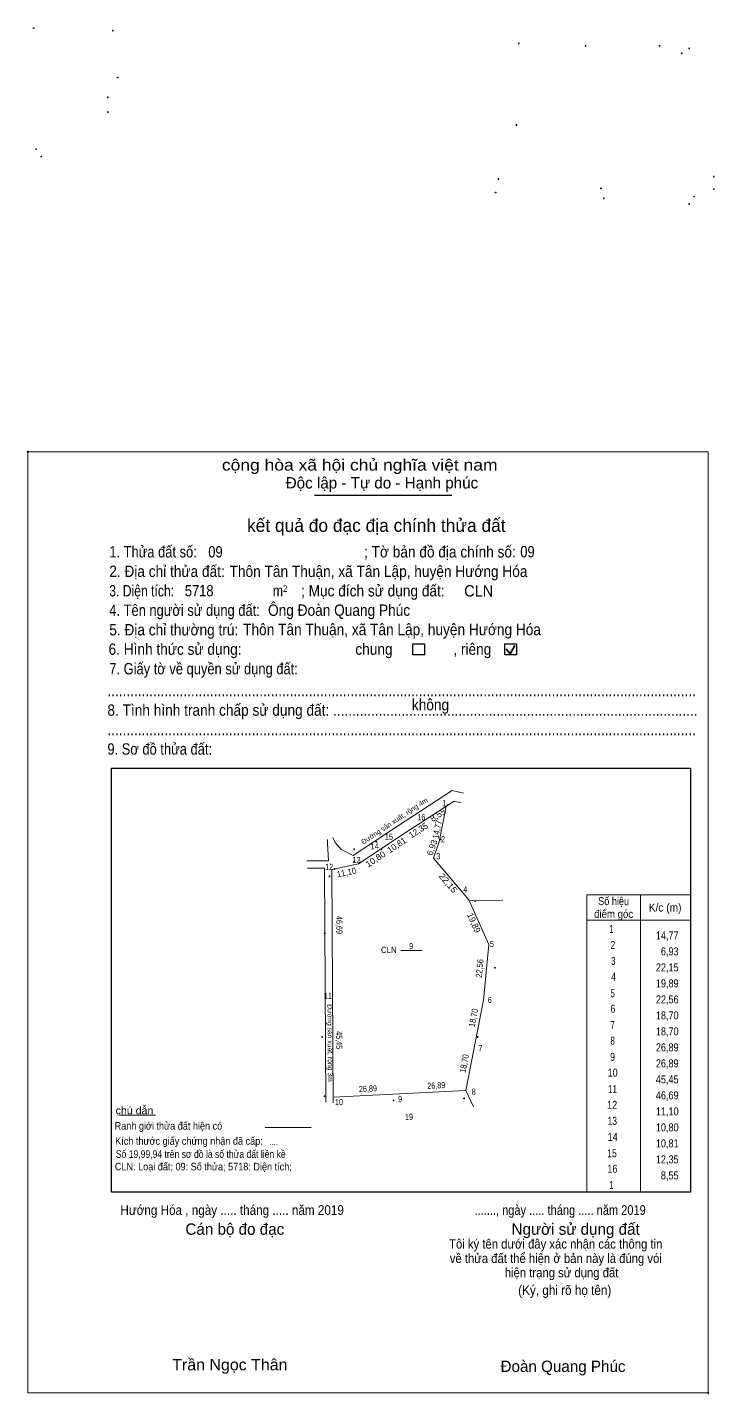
# Model space of a CAD drawing. Header units: centimetres. Extents: x 543318 to 546050, y 1837495 to 1839304.
# Drawn here: x 544652 to 544930, y 1837495 to 1838049 of the extents above; entities that cross this region are included whole.
import ezdxf
from ezdxf.enums import TextEntityAlignment as Align

# ---------------------------------------------------------------- set-up
doc = ezdxf.new("R2010")
doc.units = ezdxf.units.CM
doc.header["$PDMODE"] = 32
doc.header["$PDSIZE"] = 0.5
for name, color, linetype, lineweight in [('10', 7, 'Continuous', 13), ('11', 7, 'Continuous', 13), ('17', 7, 'Continuous', 13), ('2', 7, 'Continuous', 25), ('23', 7, 'Continuous', 13), ('6', 7, 'Continuous', 13), ('63', 7, 'Continuous', 13)]:
    doc.layers.add(name, color=color, linetype=linetype, lineweight=lineweight)

msp = doc.modelspace()

# ---------------------------------------------------------------- linework, layer by layer
at = {"layer": '10'}
for p, q in [((544823.71, 1837739.69), (544828.26, 1837738.6)), ((544824.45, 1837735.4), (544827.33, 1837734.71)), ((544764.85, 1837711.24), (544773.52, 1837711.23)), ((544765.03, 1837708.24), (544771.91, 1837708.23)), ((544772.42, 1837613.52), (544771.91, 1837708.23)), ((544775.43, 1837613.17), (544774.91, 1837707.65)), ((544775.41, 1837615.51), (544829.13, 1837618.12)), ((544829.13, 1837618.12), (544832.3, 1837611.53))]:
    msp.add_line(p, q, dxfattribs=at)
for points in [[(544783.55, 1837713.32), (544801.55, 1837725.29), (544823.71, 1837739.69)], [(544785.76, 1837709.99), (544803.75, 1837721.95), (544824.45, 1837735.4)], [(544829.13, 1837618.12), (544836.29, 1837654.82), (544838.49, 1837677.27), (544830.41, 1837695.45), (544816.05, 1837712.32), (544818.32, 1837718.87), (544821.27, 1837733.34)]]:
    msp.add_lwpolyline(points, dxfattribs=at)
at = {"layer": '11'}
for p, q in [((544654.49, 1838048.43), (544653.87, 1838048.43)), ((544654.18, 1838048.74), (544654.18, 1838048.12)), ((544686.49, 1838047.43), (544685.87, 1838047.43)), ((544686.18, 1838047.74), (544686.18, 1838047.12)), ((544850.97, 1838042.23), (544850.35, 1838042.23)), ((544850.66, 1838042.54), (544850.66, 1838041.92)), ((544877.97, 1838041.23), (544877.35, 1838041.23)), ((544877.66, 1838041.54), (544877.66, 1838040.92)), ((544907.97, 1838041.23), (544907.35, 1838041.23)), ((544907.66, 1838041.54), (544907.66, 1838040.92)), ((544919.66, 1838040.54), (544919.66, 1838039.92)), ((544916.97, 1838038.23), (544916.35, 1838038.23)), ((544916.66, 1838038.54), (544916.66, 1838037.92)), ((544919.97, 1838040.23), (544919.35, 1838040.23)), ((544688.49, 1838028.43), (544687.87, 1838028.43)), ((544688.18, 1838028.74), (544688.18, 1838028.12)), ((544684.49, 1838020.43), (544683.87, 1838020.43)), ((544684.18, 1838020.74), (544684.18, 1838020.12)), ((544684.49, 1838014.43), (544683.87, 1838014.43)), ((544684.18, 1838014.74), (544684.18, 1838014.12)), ((544849.97, 1838009.23), (544849.35, 1838009.23)), ((544849.66, 1838009.54), (544849.66, 1838008.92)), ((544655.49, 1837999.43), (544654.87, 1837999.43)), ((544655.18, 1837999.74), (544655.18, 1837999.12)), ((544657.49, 1837996.43), (544656.87, 1837996.43)), ((544657.18, 1837996.74), (544657.18, 1837996.12)), ((544842.71, 1837987.36), (544842.09, 1837987.36)), ((544842.4, 1837987.67), (544842.4, 1837987.05)), ((544929.97, 1837988.23), (544929.35, 1837988.23)), ((544929.66, 1837988.54), (544929.66, 1837987.92)), ((544841.6, 1837981.85), (544840.98, 1837981.85)), ((544841.29, 1837982.16), (544841.29, 1837981.54)), ((544884.23, 1837983.51), (544883.61, 1837983.51)), ((544883.92, 1837983.82), (544883.92, 1837983.2)), ((544885.4, 1837979.51), (544884.78, 1837979.51)), ((544885.09, 1837979.82), (544885.09, 1837979.2)), ((544921.97, 1837980.23), (544921.35, 1837980.23)), ((544921.66, 1837980.54), (544921.66, 1837979.92)), ((544929.97, 1837983.23), (544929.35, 1837983.23)), ((544929.66, 1837983.54), (544929.66, 1837982.92)), ((544919.97, 1837977.23), (544919.35, 1837977.23)), ((544919.66, 1837977.54), (544919.66, 1837976.92)), ((544822.28, 1837733.88), (544821.66, 1837733.88)), ((544821.97, 1837734.19), (544821.97, 1837733.57)), ((544792.97, 1837719.19), (544792.97, 1837718.57)), ((544819.28, 1837719.88), (544818.66, 1837719.88)), ((544818.97, 1837720.19), (544818.97, 1837719.57)), ((544784.28, 1837715.88), (544783.66, 1837715.88)), ((544783.97, 1837716.19), (544783.97, 1837715.57)), ((544793.28, 1837718.88), (544792.66, 1837718.88)), ((544795.28, 1837715.88), (544794.66, 1837715.88)), ((544794.97, 1837716.19), (544794.97, 1837715.57)), ((544775.97, 1837708.19), (544775.97, 1837707.57)), ((544784.28, 1837710.88), (544783.66, 1837710.88)), ((544783.97, 1837711.19), (544783.97, 1837710.57)), ((544774.28, 1837704.88), (544773.66, 1837704.88)), ((544773.97, 1837705.19), (544773.97, 1837704.57)), ((544776.28, 1837707.88), (544775.66, 1837707.88)), ((544833.28, 1837694.88), (544832.66, 1837694.88)), ((544832.97, 1837695.19), (544832.97, 1837694.57)), ((544772.28, 1837681.88), (544771.66, 1837681.88)), ((544771.97, 1837682.19), (544771.97, 1837681.57)), ((544841.28, 1837667.88), (544840.66, 1837667.88)), ((544840.97, 1837668.19), (544840.97, 1837667.57)), ((544771.28, 1837639.88), (544770.66, 1837639.88)), ((544770.97, 1837640.19), (544770.97, 1837639.57)), ((544834.28, 1837639.88), (544833.66, 1837639.88)), ((544833.97, 1837640.19), (544833.97, 1837639.57)), ((544772.28, 1837615.88), (544771.66, 1837615.88)), ((544771.97, 1837616.19), (544771.97, 1837615.57)), ((544800.18, 1837614.18), (544799.56, 1837614.18)), ((544799.87, 1837614.49), (544799.87, 1837613.87)), ((544828.78, 1837614.97), (544828.16, 1837614.97)), ((544828.47, 1837615.28), (544828.47, 1837614.66))]:
    msp.add_line(p, q, dxfattribs=at)
at = {"layer": '17'}
msp.add_line((544688.69, 1837608.14), (544703.46, 1837608.14), dxfattribs=at)
at = {"layer": '2'}
for p, q in [((544767.87, 1837859.33), (544823.58, 1837859.33)), ((544685.61, 1837748.75), (544920.17, 1837748.75)), ((544920.17, 1837748.75), (544920.17, 1837576.95))]:
    msp.add_line(p, q, dxfattribs=at)
at = {"layer": '2', "lineweight": 35}
for p, q in [((544845.58, 1837797.05), (544847.14, 1837795.01)), ((544847.14, 1837795.01), (544849.05, 1837798.43))]:
    msp.add_line(p, q, dxfattribs=at)
at = {"layer": '2', "lineweight": 13}
msp.add_lwpolyline([(544651.83, 1837876.81), (544927.34, 1837876.81), (544927.34, 1837495.74), (544651.83, 1837495.74)], close=True, dxfattribs=at)
at = {"layer": '2'}
for points in [[(544807.73, 1837799.09), (544812.47, 1837799.09), (544812.47, 1837794.67), (544807.73, 1837794.67)], [(544844.96, 1837799.09), (544849.69, 1837799.09), (544849.69, 1837794.67), (544844.96, 1837794.67)]]:
    msp.add_lwpolyline(points, close=True, dxfattribs=at)
msp.add_lwpolyline([(544920.17, 1837576.95), (544685.61, 1837576.95), (544685.61, 1837748.75)], dxfattribs=at)
for p in [(544651.83, 1837876.81), (544927.34, 1837495.74)]:
    msp.add_point(p, dxfattribs=at)
at = {"layer": '23'}
for points in [[(544773.22, 1837719.82), (544773.22, 1837718.3), (544773.52, 1837711.23)], [(544783.55, 1837713.32), (544778.67, 1837715.8), (544776.22, 1837718.61), (544775.36, 1837720.62)]]:
    msp.add_lwpolyline(points, dxfattribs=at)
at = {"layer": '6'}
for p, q in [((544785.76, 1837709.99), (544774.91, 1837707.65)), ((544802.82, 1837674.81), (544811.41, 1837674.81)), ((544747.93, 1837603.13), (544766.56, 1837603.13))]:
    msp.add_line(p, q, dxfattribs=at)
at = {"layer": '63'}
for p, q in [((544899.95, 1837697.48), (544899.95, 1837576.95)), ((544899.95, 1837697.48), (544899.95, 1837576.95)), ((544920.16, 1837697.48), (544920.16, 1837576.95)), ((544830.6, 1837695.01), (544844.16, 1837695.25))]:
    msp.add_line(p, q, dxfattribs=at)
for points in [[(544878.18, 1837576.95), (544878.18, 1837697.48), (544899.95, 1837697.48), (544920.16, 1837697.48)], [(544878.18, 1837687.11), (544899.95, 1837687.11), (544920.16, 1837687.11)], [(544920.16, 1837576.95), (544899.95, 1837576.95), (544878.18, 1837576.95)]]:
    msp.add_lwpolyline(points, dxfattribs=at)

# ---------------------------------------------------------------- texts
at = {"layer": '2'}
for s, height, width, p in [('cộng hòa xã hội chủ nghĩa việt nam', 4.599, 1.15, (544730.37, 1837869.24)), ('1. Thửa đất số:', 4.599, 0.85, (544684.76, 1837834.04)), ('09', 4.6, 0.85, (544724.87, 1837834.04)), ('; Tờ bản đồ địa chính số:', 4.599, 0.9, (544787.95, 1837834.04)), ('09', 4.6, 0.85, (544851.24, 1837834.09)), ('2. Địa chỉ thửa đất:', 4.599, 0.9, (544684.76, 1837826.15)), ('Thôn Tân Thuận, xã Tân Lập, huyện Hướng Hóa', 4.602, 0.9, (544733.5, 1837826.15)), ('3. Diện tích:', 4.599, 0.8, (544684.76, 1837818.27)), ('5718', 4.6, 0.85, (544715.36, 1837818.3)), ('m', 4.599, 0.8, (544751.04, 1837818.27)), ('2', 2.628, 0.8, (544755.17, 1837820.12)), ('; Mục đích sử dụng đất:', 4.599, 0.9, (544762.44, 1837818.27)), (' CLN', 4.602, 0.95, (544826.92, 1837818.21)), ('4. Tên người sử dụng đất:', 4.599, 0.85, (544684.76, 1837810.4)), ('Ông Đoàn Quang Phúc ', 4.6, 0.9, (544749.07, 1837810.41)), ('5. Địa chỉ thường trú:', 4.599, 0.9, (544684.76, 1837802.48)), ('Thôn Tân Thuận, xã Tân Lập, huyện Hướng Hóa', 4.602, 0.9, (544738.98, 1837802.58)), ('6. Hình thức sử dụng:', 4.599, 0.9, (544684.48, 1837794.62)), ('chung                , riêng', 4.599, 0.9, (544784.43, 1837794.62)), ('7. Giấy tờ về quyền sử dụng đất:', 4.599, 0.85, (544684.76, 1837786.71)), ('8. Tình hình tranh chấp sử dụng đất: ................................................................................................', 4.599, 0.9, (544684.01, 1837769.94)), ('...........................................................................................................................................................', 4.599, 0.9, (544684.01, 1837777.84)), ('không', 4.599, 0.9, (544807.33, 1837772.12)), ('9. Sơ đồ thửa đất:', 4.599, 0.85, (544684.01, 1837754.19)), ('...........................................................................................................................................................', 4.599, 0.9, (544684.01, 1837762.07)), ('Hướng Hóa , ngày ..... tháng ..... năm 2019', 3.935, 0.9, (544689.27, 1837567.8)), ('......., ngày ..... tháng ..... năm 2019', 3.935, 0.85, (544832.7, 1837567.8)), ('(Ký, ghi rõ họ tên)', 3.942, 0.9, (544850.4, 1837535.36)), ('Trần Ngọc Thân', 4.603, 1.05, (544710.25, 1837504.86))]:
    msp.add_text(s, height=height, dxfattribs=dict(at, width=width)).set_placement(p)
for s, height, p in [('Độc lập - Tự do - Hạnh phúc', 4.599, (544756.23, 1837861.98)), ('Cán bộ đo đạc', 4.599, (544715.62, 1837559.75)), ('Người sử dụng đất', 4.599, (544847.7, 1837559.75)), ('Đoàn Quang Phúc', 4.6, (544843.25, 1837504.18))]:
    msp.add_text(s, height=height, dxfattribs=at).set_placement(p)
for s, height, p in [('kết quả đo đạc địa chính thửa đất', 5.256, (544792.92, 1837844.41)), ('.', 1.314, (544927.302, 1837495))]:
    msp.add_text(s, height=height, dxfattribs=at).set_placement(p, align=Align.CENTER)
for s, height, width, p in [('....', 2.55, 0.95, (544751.305, 1837596.12)), ('Tôi ký tên dưới đây xác nhận các thông tin', 3.799, 0.9, (544865.59, 1837554.14)), ('về thửa đất thể hiện ở bản này là đúng vói', 3.799, 0.9, (544865.625, 1837548.32)), ('hiện trạng sử dụng đất', 3.799, 0.9, (544867.96, 1837542.52))]:
    msp.add_text(s, height=height, dxfattribs=dict(at, width=width)).set_placement(p, align=Align.CENTER)
at = {"layer": '6'}
for s, rotation, width, p in [('Đường sản xuất, rộng 4m', 33.617, 0.95, (544800.841, 1837726.496)), ('Đường sản xuất, rộng 3m', 270.306, 0.9, (544773.231, 1837637.405))]:
    msp.add_text(s, height=2, rotation=rotation, dxfattribs=dict(at, width=width)).set_placement(p, align=Align.CENTER)
for s, height, width, p in [('chú dẫn', 3.061, 1.05, (544687.33, 1837608.55)), ('Ranh giới thửa đất hiện có ', 3.061, 0.9, (544686.93, 1837602.33)), ('Kích thước giấy chứng nhận đã cấp:', 3.061, 0.9, (544687.16, 1837596.2)), ('Số 19,99,94 trên sơ đồ là số thửa đất liền kề', 3.06, 0.85, (544687.41, 1837590.89)), ('CLN: Loại đất; 09: Số thửa; 5718: Diện tích;', 3.06, 0.9, (544687.03, 1837585.83))]:
    msp.add_text(s, height=height, dxfattribs=dict(at, width=width)).set_placement(p)
at = {"layer": '63'}
for s, height, width, p in [(' 1', 2.5, 0.75, (544821.26, 1837733.32)), (' 16', 2.5, 0.85, (544812.81, 1837727.62)), (' 15', 2.5, 0.85, (544799.68, 1837719.72)), (' 2', 2.5, 0.85, (544820.74, 1837718.68)), (' 14', 2.5, 0.85, (544793.9, 1837715.8)), (' 3', 2.5, 0.8, (544818.85, 1837711.83)), (' 12', 2.5, 0.85, (544775.43, 1837707.49)), (' 13', 2.5, 0.85, (544786.57, 1837710.27)), (' 4', 2.5, 0.85, (544829.79, 1837698.38)), ('14,77', 3.24, 0.85, (544915.36, 1837679.38)), ('CLN', 2.5, 0.95, (544801.18, 1837673.87)), (' 9', 2.5, 0.85, (544807.86, 1837675.4)), (' 5', 2.5, 0.8, (544840.56, 1837676.29)), ('6,93', 3.24, 0.85, (544915.36, 1837672.9)), ('22,15', 3.24, 0.85, (544915.35, 1837666.42)), ('19,89', 3.24, 0.85, (544915.37, 1837659.94)), (' 11', 2.5, 0.8, (544775.01, 1837655.28)), (' 6', 2.5, 0.85, (544839.71, 1837653.61)), ('22,56', 3.24, 0.85, (544915.37, 1837653.46)), ('18,70', 3.24, 0.85, (544915.37, 1837646.98)), ('18,70', 3.24, 0.85, (544915.37, 1837640.5)), (' 7', 2.5, 0.8, (544835.94, 1837634.09)), ('26,89', 3.24, 0.85, (544915.37, 1837634.02)), ('26,89', 3.24, 0.85, (544915.37, 1837627.54)), ('45,45', 3.24, 0.85, (544915.35, 1837621.06)), (' 10', 2.5, 0.85, (544779.44, 1837612.25)), (' 9', 2.5, 0.85, (544803.39, 1837613.51)), (' 8', 2.5, 0.8, (544833.2, 1837616.45)), ('46,69', 3.24, 0.85, (544915.37, 1837614.58)), ('11,10', 3.24, 0.85, (544915.37, 1837608.1)), ('10,80', 3.24, 0.85, (544915.37, 1837601.62)), ('10,81', 3.24, 0.85, (544915.37, 1837595.14)), ('12,35', 3.24, 0.85, (544915.35, 1837588.66)), ('8,55', 3.24, 0.85, (544915.35, 1837582.18))]:
    msp.add_text(s, height=height, dxfattribs=dict(at, width=width)).set_placement(p, align=Align.RIGHT)
for s, rotation, width, p in [('8,55', 33.021, 1.05, (544818.564, 1837728.752)), ('14,77', 78.477, 0.9, (544818.787, 1837723.66)), ('10,80', 33.631, 1.05, (544793.323, 1837710.85)), ('11,10', 12.17, 0.95, (544781.096, 1837705.253)), ('22,15', 310.405, 1.1, (544821.047, 1837701.375)), ('46,69', 270.319, 0.85, (544776.73, 1837685.212)), ('22,56', 84.403, 0.9, (544836.026, 1837667.513)), ('18,70', 78.961, 0.9, (544833.501, 1837647.391)), ('45,45', 270.303, 0.85, (544776.639, 1837638.552)), ('18,70', 78.961, 0.9, (544829.751, 1837628.881)), ('26,89', 2.792, 0.85, (544789.569, 1837617.669)), ('26,89', 2.771, 0.85, (544817.28, 1837618.988)), ('19', 2.792, 0.85, (544806.214, 1837606.259))]:
    msp.add_text(s, height=2.5, rotation=rotation, dxfattribs=dict(at, width=width)).set_placement(p, align=Align.CENTER)
for s, rotation, p in [('12,35', 33.034, (544810.629, 1837722.488)), ('10,81', 33.602, (544801.888, 1837716.491)), ('6,93', 70.885, (544816.672, 1837716.166)), ('19,89', 293.962, (544831.322, 1837685.573))]:
    msp.add_text(s, height=2.5, rotation=rotation, dxfattribs=at).set_placement(p, align=Align.CENTER)
for s, width, p in [('điểm góc', 0.9, (544889.055, 1837688.06)), ('Số hiệu', 0.85, (544889.045, 1837693.25)), ('K/c (m)', 0.95, (544909.91, 1837690.66)), ('1', 0.65, (544888.135, 1837681.97)), ('2', 0.8, (544888.71, 1837675.48)), ('3', 0.75, (544888.92, 1837669.04)), ('4', 0.8, (544889.015, 1837662.6)), ('5', 0.75, (544888.655, 1837655.94)), ('6', 0.8, (544888.76, 1837649.68)), ('7', 0.75, (544888.64, 1837643.07)), ('8', 0.75, (544888.64, 1837636.74)), ('9', 0.8, (544888.635, 1837630.18)), ('10', 0.85, (544888.645, 1837623.79)), ('11', 0.75, (544888.585, 1837617.12)), ('12', 0.85, (544888.435, 1837610.77)), ('13', 0.8, (544888.5, 1837604.28)), ('14', 0.85, (544888.655, 1837597.78)), ('15', 0.8, (544888.39, 1837591.14)), ('16', 0.85, (544888.555, 1837584.88)), ('1', 0.65, (544888.135, 1837578.29))]:
    msp.add_text(s, height=3.24, dxfattribs=dict(at, width=width)).set_placement(p, align=Align.CENTER)

doc.saveas('drawing.dxf')
